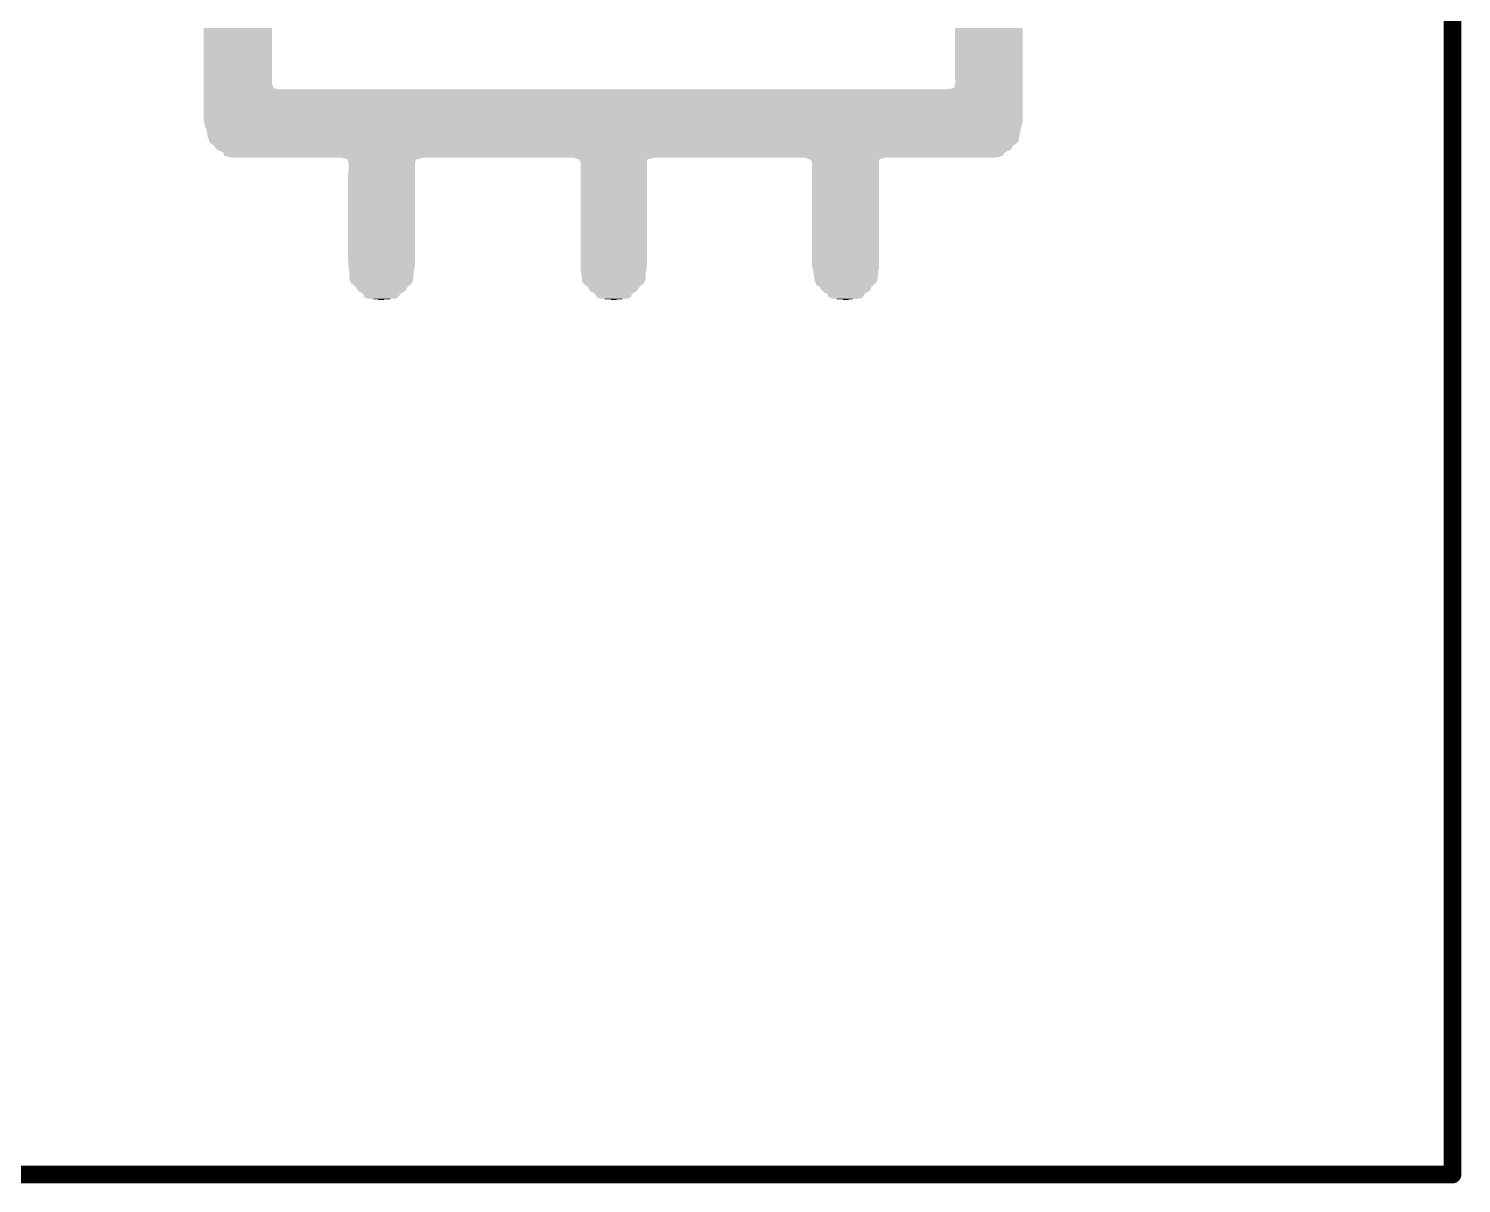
# Model space of a CAD drawing. Extents: x -10.8 to 30.8, y -20.2 to 41.7.
# Drawn here: x 0.41 to 10.74, y 25.06 to 33.38 of the extents above; entities that cross this region are included whole.
import ezdxf

# ---------------------------------------------------------------- set-up
doc = ezdxf.new("R2010")
doc.units = 0
doc.layers.add('21', color=253, linetype='CONTINUOUS')

# ---------------------------------------------------------------- blocks, each defined once
blk = doc.blocks.new('RECT')
blk.add_solid([(-0.5, -0.5), (0.5, -0.5), (-0.5, 0.5), (0.5, 0.5)])

msp = doc.modelspace()

# ---------------------------------------------------------------- linework, layer by layer
at = {"layer": '21', "const_width": 0.127}
for points in [[(10.675, 41.625), (10.675, 25.125)], [(10.675, 25.125), (-4.325, 25.125)]]:
    msp.add_lwpolyline(points, dxfattribs=at)
at = {"layer": '21', "const_width": 0.0635}
for points in [[(10.6433, 25.125, 1), (10.7068, 25.125)], [(10.675, 25.0933, 1), (10.675, 25.1567)]]:
    msp.add_lwpolyline(points, format="xyb", dxfattribs=at)

# ---------------------------------------------------------------- block references
at = {"layer": '21', "yscale": 0.0051}
for p, xscale in [((1.9202, 33.3858), 0.4928), ((1.9202, 33.3807), 0.4928), ((1.9202, 33.3756), 0.4928), ((1.9202, 33.3705), 0.4928), ((1.9202, 33.3654), 0.4928), ((1.9202, 33.3604), 0.4928), ((1.9202, 33.3553), 0.4928), ((1.9202, 33.3502), 0.4928), ((7.333, 33.3858), 0.4877), ((7.333, 33.3807), 0.4877), ((7.333, 33.3756), 0.4877), ((7.333, 33.3705), 0.4877), ((7.333, 33.3654), 0.4877), ((7.333, 33.3604), 0.4877), ((7.333, 33.3553), 0.4877), ((7.333, 33.3502), 0.4877), ((1.9202, 33.3451), 0.4928), ((1.9202, 33.34), 0.4928), ((1.9202, 33.335), 0.4928), ((1.9202, 33.3299), 0.4928), ((1.9202, 33.3248), 0.4928), ((1.9202, 33.3197), 0.4928), ((1.9202, 33.3146), 0.4928), ((1.9202, 33.3096), 0.4928), ((1.9202, 33.3045), 0.4928), ((1.9202, 33.2994), 0.4928), ((1.9202, 33.2943), 0.4928), ((1.9202, 33.2892), 0.4928), ((1.9202, 33.2842), 0.4928), ((1.9202, 33.2791), 0.4928), ((1.9202, 33.274), 0.4928), ((1.9202, 33.2689), 0.4928), ((1.9202, 33.2638), 0.4928), ((1.9202, 33.2588), 0.4928), ((1.9202, 33.2537), 0.4928), ((1.9202, 33.2486), 0.4928), ((7.333, 33.3451), 0.4877), ((7.333, 33.34), 0.4877), ((7.333, 33.335), 0.4877), ((7.333, 33.3299), 0.4877), ((7.333, 33.3248), 0.4877), ((7.333, 33.3197), 0.4877), ((7.333, 33.3146), 0.4877), ((7.333, 33.3096), 0.4877), ((7.333, 33.3045), 0.4877), ((7.333, 33.2994), 0.4877), ((7.333, 33.2943), 0.4877), ((7.333, 33.2892), 0.4877), ((7.333, 33.2842), 0.4877), ((7.333, 33.2791), 0.4877), ((7.333, 33.274), 0.4877), ((7.333, 33.2689), 0.4877), ((7.333, 33.2638), 0.4877), ((7.333, 33.2588), 0.4877), ((7.333, 33.2537), 0.4877), ((7.333, 33.2486), 0.4877), ((1.9202, 33.2435), 0.4928), ((1.9202, 33.2384), 0.4928), ((1.9202, 33.2334), 0.4928), ((1.9202, 33.2283), 0.4928), ((1.9202, 33.2232), 0.4928), ((1.9202, 33.2181), 0.4928), ((1.9202, 33.213), 0.4928), ((1.9202, 33.208), 0.4928), ((1.9202, 33.2029), 0.4928), ((1.9202, 33.1978), 0.4928), ((1.9202, 33.1927), 0.4928), ((1.9202, 33.1876), 0.4928), ((1.9202, 33.1826), 0.4928), ((1.9202, 33.1775), 0.4928), ((1.9202, 33.1724), 0.4928), ((1.9202, 33.1673), 0.4928), ((1.9202, 33.1622), 0.4928), ((1.9202, 33.1572), 0.4928), ((1.9202, 33.1521), 0.4928), ((1.9202, 33.147), 0.4928), ((7.333, 33.2435), 0.4877), ((7.333, 33.2384), 0.4877), ((7.333, 33.2334), 0.4877), ((7.333, 33.2283), 0.4877), ((7.333, 33.2232), 0.4877), ((7.333, 33.2181), 0.4877), ((7.333, 33.213), 0.4877), ((7.333, 33.208), 0.4877), ((7.333, 33.2029), 0.4877), ((7.333, 33.1978), 0.4877), ((7.333, 33.1927), 0.4877), ((7.333, 33.1876), 0.4877), ((7.333, 33.1826), 0.4877), ((7.333, 33.1775), 0.4877), ((7.333, 33.1724), 0.4877), ((7.333, 33.1673), 0.4877), ((7.333, 33.1622), 0.4877), ((7.333, 33.1572), 0.4877), ((7.333, 33.1521), 0.4877), ((7.333, 33.147), 0.4877), ((1.9202, 33.1419), 0.4928), ((1.9202, 33.1368), 0.4928), ((1.9202, 33.1318), 0.4928), ((1.9202, 33.1267), 0.4928), ((1.9202, 33.1216), 0.4928), ((1.9202, 33.1165), 0.4928), ((1.9202, 33.1114), 0.4928), ((1.9202, 33.1064), 0.4928), ((1.9202, 33.1013), 0.4928), ((1.9202, 33.0962), 0.4928), ((1.9202, 33.0911), 0.4928), ((1.9202, 33.086), 0.4928), ((1.9202, 33.081), 0.4928), ((1.9202, 33.0759), 0.4928), ((1.9202, 33.0708), 0.4928), ((1.9202, 33.0657), 0.4928), ((1.9202, 33.0606), 0.4928), ((1.9202, 33.0556), 0.4928), ((1.9202, 33.0505), 0.4928), ((1.9202, 33.0454), 0.4928), ((1.9202, 33.0403), 0.4928), ((7.333, 33.1419), 0.4877), ((7.333, 33.1368), 0.4877), ((7.333, 33.1318), 0.4877), ((7.333, 33.1267), 0.4877), ((7.333, 33.1216), 0.4877), ((7.333, 33.1165), 0.4877), ((7.333, 33.1114), 0.4877), ((7.333, 33.1064), 0.4877), ((7.333, 33.1013), 0.4877), ((7.333, 33.0962), 0.4877), ((7.333, 33.0911), 0.4877), ((7.333, 33.086), 0.4877), ((7.333, 33.081), 0.4877), ((7.333, 33.0759), 0.4877), ((7.333, 33.0708), 0.4877), ((7.333, 33.0657), 0.4877), ((7.333, 33.0606), 0.4877), ((7.333, 33.0556), 0.4877), ((7.333, 33.0505), 0.4877), ((7.333, 33.0454), 0.4877), ((7.333, 33.0403), 0.4877), ((1.9202, 33.0352), 0.4928), ((1.9202, 33.0302), 0.4928), ((1.9202, 33.0251), 0.4928), ((1.9202, 33.02), 0.4928), ((1.9202, 33.0149), 0.4928), ((1.9202, 33.0098), 0.4928), ((1.9202, 33.0048), 0.4928), ((1.9202, 32.9997), 0.4928), ((1.9202, 32.9946), 0.4928), ((1.9202, 32.9895), 0.4928), ((1.9202, 32.9844), 0.4928), ((1.938, 32.9489), 0.5283), ((4.6253, 32.9438), 5.903), ((4.6253, 32.9387), 5.903), ((1.9228, 32.9794), 0.4978), ((1.9228, 32.9743), 0.4978), ((1.9228, 32.9692), 0.4978), ((1.9253, 32.9641), 0.5029), ((1.9253, 32.959), 0.5029), ((1.9279, 32.954), 0.508), ((7.3076, 32.9489), 0.5385), ((7.3228, 32.954), 0.508), ((7.3279, 32.959), 0.4978), ((7.3304, 32.9692), 0.4928), ((7.3304, 32.9641), 0.4928), ((7.333, 33.0352), 0.4877), ((7.333, 33.0302), 0.4877), ((7.333, 33.0251), 0.4877), ((7.333, 33.02), 0.4877), ((7.333, 33.0149), 0.4877), ((7.333, 32.9946), 0.4877), ((7.333, 32.9895), 0.4877), ((7.333, 32.9844), 0.4877), ((7.333, 32.9794), 0.4877), ((7.333, 32.9743), 0.4877), ((7.3355, 33.0098), 0.4826), ((7.3355, 33.0048), 0.4826), ((7.3355, 32.9997), 0.4826), ((4.6253, 32.9336), 5.903), ((4.6253, 32.9286), 5.903), ((4.6253, 32.9235), 5.903), ((4.6253, 32.9184), 5.903), ((4.6253, 32.9133), 5.903), ((4.6253, 32.9082), 5.903), ((4.6253, 32.9032), 5.903), ((4.6253, 32.8981), 5.903), ((4.6253, 32.893), 5.903), ((4.6253, 32.8879), 5.903), ((4.6253, 32.8828), 5.903), ((4.6253, 32.8778), 5.903), ((4.6253, 32.8727), 5.903), ((4.6253, 32.8676), 5.903), ((4.6253, 32.8625), 5.903), ((4.6253, 32.8574), 5.903), ((4.6253, 32.8524), 5.903), ((4.6253, 32.8473), 5.903), ((4.6253, 32.8422), 5.903), ((4.6253, 32.8371), 5.903), ((4.6253, 32.832), 5.903), ((4.6253, 32.827), 5.903), ((4.6253, 32.8219), 5.903), ((4.6253, 32.8168), 5.903), ((4.6253, 32.8117), 5.903), ((4.6253, 32.8066), 5.903), ((4.6253, 32.8016), 5.903), ((4.6253, 32.7965), 5.903), ((4.6253, 32.7914), 5.903), ((4.6253, 32.7863), 5.903), ((4.6253, 32.7812), 5.903), ((4.6253, 32.7762), 5.903), ((4.6253, 32.7711), 5.903), ((4.6253, 32.766), 5.903), ((4.6253, 32.7609), 5.903), ((4.6253, 32.7558), 5.903), ((4.6253, 32.7508), 5.903), ((4.6253, 32.7457), 5.903), ((4.6253, 32.7406), 5.903), ((4.6253, 32.7355), 5.903), ((4.6253, 32.7304), 5.903), ((4.6253, 32.7254), 5.903), ((4.6253, 32.7203), 5.903), ((4.6253, 32.705), 5.8928), ((4.6253, 32.7), 5.8928), ((4.6253, 32.6949), 5.8928), ((4.6253, 32.6898), 5.8928), ((4.6279, 32.7152), 5.8979), ((4.6279, 32.7101), 5.8979), ((4.6253, 32.6796), 5.8826), ((4.6253, 32.6746), 5.8826), ((4.6279, 32.6847), 5.8877), ((4.6279, 32.6695), 5.8776), ((4.6253, 32.6644), 5.8725), ((4.6279, 32.6593), 5.8674), ((4.6279, 32.6542), 5.8674), ((4.6279, 32.6492), 5.8674), ((4.6304, 32.6441), 5.8623), ((4.6279, 32.639), 5.8572), ((4.6279, 32.6339), 5.8572), ((4.6279, 32.6288), 5.8572), ((4.6279, 32.6238), 5.8572), ((4.6304, 32.6187), 5.8522), ((4.6304, 32.6136), 5.8522), ((4.6304, 32.6085), 5.8522), ((4.6279, 32.6034), 5.8471), ((4.6279, 32.5984), 5.8471), ((4.6304, 32.5933), 5.842), ((4.6304, 32.5882), 5.842), ((4.6304, 32.5831), 5.842), ((4.6279, 32.578), 5.8369), ((4.6304, 32.573), 5.8318), ((4.6304, 32.5679), 5.8318), ((4.6304, 32.5628), 5.8217), ((4.6279, 32.5577), 5.8064), ((4.6279, 32.5526), 5.7963), ((4.6279, 32.5476), 5.776), ((4.6304, 32.5425), 5.7607), ((4.6279, 32.5374), 5.7556), ((4.6304, 32.5323), 5.7506), ((4.6279, 32.5272), 5.7455), ((4.6304, 32.5222), 5.7404), ((4.6304, 32.5171), 5.7302), ((4.6304, 32.512), 5.7201), ((4.6304, 32.5069), 5.6998), ((4.6279, 32.5018), 5.6744), ((4.6304, 32.4968), 5.6591), ((4.6304, 32.4917), 5.6388), ((4.6304, 32.4866), 5.6286), ((4.6279, 32.4815), 5.6236), ((4.6304, 32.4764), 5.6185), ((4.6279, 32.4714), 5.6134), ((4.6279, 32.4663), 5.6032), ((4.6304, 32.4612), 5.5677), ((4.6304, 32.4561), 5.5169), ((2.9591, 32.451), 0.5791), ((2.9616, 32.446), 0.5334), ((2.9616, 32.4409), 0.5029), ((2.9591, 32.4358), 0.4877), ((2.9591, 32.4307), 0.4877), ((2.9566, 32.4256), 0.4826), ((2.9566, 32.4206), 0.4826), ((4.6304, 32.451), 0.5791), ((4.6279, 32.446), 0.5334), ((4.6253, 32.4409), 0.4978), ((4.6279, 32.4358), 0.4928), ((4.6279, 32.4307), 0.4826), ((4.6279, 32.4256), 0.4826), ((4.6304, 32.4206), 0.4775), ((6.2967, 32.451), 0.569), ((6.2916, 32.446), 0.5283), ((6.2916, 32.4409), 0.508), ((6.2967, 32.4358), 0.4978), ((6.2967, 32.4307), 0.4877), ((6.2967, 32.4256), 0.4877), ((6.2992, 32.4206), 0.4826), ((2.9566, 32.3545), 0.4826), ((2.9566, 32.3393), 0.4826), ((2.9566, 32.3342), 0.4826), ((2.9566, 32.3291), 0.4826), ((2.9566, 32.324), 0.4826), ((2.9566, 32.319), 0.4826), ((2.9591, 32.4155), 0.4775), ((2.9591, 32.4104), 0.4775), ((2.9591, 32.4053), 0.4775), ((2.9591, 32.4002), 0.4775), ((2.9591, 32.3952), 0.4775), ((2.9591, 32.3901), 0.4775), ((2.9591, 32.385), 0.4775), ((2.9591, 32.3799), 0.4775), ((2.9591, 32.3748), 0.4775), ((2.9591, 32.3698), 0.4775), ((2.9591, 32.3647), 0.4775), ((2.9591, 32.3596), 0.4775), ((2.9591, 32.3494), 0.4775), ((2.9591, 32.3444), 0.4775), ((4.6304, 32.4155), 0.4775), ((4.6304, 32.4104), 0.4775), ((4.6304, 32.4053), 0.4775), ((4.6304, 32.4002), 0.4775), ((4.6304, 32.3952), 0.4775), ((4.6304, 32.3901), 0.4775), ((4.6304, 32.385), 0.4775), ((4.6304, 32.3799), 0.4775), ((4.6304, 32.3748), 0.4775), ((4.6304, 32.3698), 0.4775), ((4.6304, 32.3647), 0.4775), ((4.6304, 32.3596), 0.4775), ((4.6304, 32.3545), 0.4775), ((4.6304, 32.3494), 0.4775), ((4.6304, 32.3444), 0.4775), ((4.6304, 32.3393), 0.4775), ((4.6304, 32.3342), 0.4775), ((4.6304, 32.3291), 0.4775), ((4.6304, 32.324), 0.4775), ((4.6304, 32.319), 0.4775), ((6.2992, 32.4155), 0.4826), ((6.2992, 32.4104), 0.4826), ((6.2992, 32.4053), 0.4826), ((6.2992, 32.4002), 0.4826), ((6.2992, 32.3952), 0.4826), ((6.2992, 32.3901), 0.4826), ((6.2992, 32.385), 0.4826), ((6.2992, 32.3799), 0.4826), ((6.2992, 32.3748), 0.4826), ((6.2992, 32.3698), 0.4826), ((6.2992, 32.3647), 0.4826), ((6.2992, 32.3596), 0.4826), ((6.2992, 32.3545), 0.4826), ((6.2992, 32.3494), 0.4826), ((6.2992, 32.3444), 0.4826), ((6.2992, 32.3393), 0.4826), ((6.2992, 32.3342), 0.4826), ((6.2992, 32.3291), 0.4826), ((6.2992, 32.324), 0.4826), ((6.2992, 32.319), 0.4826), ((2.9566, 32.3139), 0.4826), ((2.9566, 32.3088), 0.4826), ((2.9566, 32.3037), 0.4826), ((2.9566, 32.2986), 0.4826), ((2.9566, 32.2936), 0.4826), ((2.9566, 32.2885), 0.4826), ((2.9566, 32.2834), 0.4826), ((2.9566, 32.2783), 0.4826), ((2.9566, 32.2732), 0.4826), ((2.9566, 32.2682), 0.4826), ((2.9566, 32.2631), 0.4826), ((2.9566, 32.258), 0.4826), ((2.9566, 32.2529), 0.4826), ((2.9566, 32.2478), 0.4826), ((2.9566, 32.2428), 0.4826), ((2.9566, 32.2377), 0.4826), ((2.9566, 32.2326), 0.4826), ((2.9566, 32.2275), 0.4826), ((2.9566, 32.2224), 0.4826), ((2.9566, 32.2174), 0.4826), ((4.6304, 32.3139), 0.4775), ((4.6304, 32.3088), 0.4775), ((4.6304, 32.3037), 0.4775), ((4.6304, 32.2986), 0.4775), ((4.6304, 32.2936), 0.4775), ((4.6304, 32.2885), 0.4775), ((4.6304, 32.2834), 0.4775), ((4.6304, 32.2783), 0.4775), ((4.6304, 32.2732), 0.4775), ((4.6304, 32.2682), 0.4775), ((4.6304, 32.2631), 0.4775), ((4.6304, 32.258), 0.4775), ((4.6304, 32.2529), 0.4775), ((4.6304, 32.2478), 0.4775), ((4.6304, 32.2428), 0.4775), ((4.6304, 32.2377), 0.4775), ((4.6304, 32.2326), 0.4775), ((4.6304, 32.2275), 0.4775), ((4.6304, 32.2224), 0.4775), ((4.6304, 32.2174), 0.4775), ((6.2992, 32.3139), 0.4826), ((6.2992, 32.3088), 0.4826), ((6.2992, 32.3037), 0.4826), ((6.2992, 32.2986), 0.4826), ((6.2992, 32.2936), 0.4826), ((6.2992, 32.2885), 0.4826), ((6.2992, 32.2834), 0.4826), ((6.2992, 32.2783), 0.4826), ((6.2992, 32.2732), 0.4826), ((6.2992, 32.2682), 0.4826), ((6.2992, 32.2631), 0.4826), ((6.2992, 32.258), 0.4826), ((6.2992, 32.2529), 0.4826), ((6.2992, 32.2478), 0.4826), ((6.2992, 32.2428), 0.4826), ((6.2992, 32.2377), 0.4826), ((6.2992, 32.2326), 0.4826), ((6.2992, 32.2275), 0.4826), ((6.2992, 32.2224), 0.4826), ((6.2992, 32.2174), 0.4826), ((2.9566, 32.2123), 0.4826), ((2.9566, 32.2072), 0.4826), ((2.9566, 32.2021), 0.4826), ((2.9566, 32.197), 0.4826), ((2.9566, 32.192), 0.4826), ((2.9566, 32.1869), 0.4826), ((2.9566, 32.1818), 0.4826), ((2.9566, 32.1767), 0.4826), ((2.9566, 32.1716), 0.4826), ((2.9566, 32.1666), 0.4826), ((2.9566, 32.1615), 0.4826), ((2.9566, 32.1564), 0.4826), ((2.9566, 32.1513), 0.4826), ((2.9566, 32.1462), 0.4826), ((2.9566, 32.1412), 0.4826), ((2.9566, 32.1361), 0.4826), ((2.9566, 32.131), 0.4826), ((2.9566, 32.1259), 0.4826), ((2.9566, 32.1208), 0.4826), ((2.9566, 32.1158), 0.4826), ((2.9566, 32.1107), 0.4826), ((4.6304, 32.2123), 0.4775), ((4.6304, 32.2072), 0.4775), ((4.6304, 32.2021), 0.4775), ((4.6304, 32.197), 0.4775), ((4.6304, 32.192), 0.4775), ((4.6304, 32.1869), 0.4775), ((4.6304, 32.1818), 0.4775), ((4.6304, 32.1767), 0.4775), ((4.6304, 32.1716), 0.4775), ((4.6304, 32.1666), 0.4775), ((4.6304, 32.1615), 0.4775), ((4.6304, 32.1564), 0.4775), ((4.6304, 32.1513), 0.4775), ((4.6304, 32.1462), 0.4775), ((4.6304, 32.1412), 0.4775), ((4.6304, 32.1361), 0.4775), ((4.6304, 32.131), 0.4775), ((4.6304, 32.1259), 0.4775), ((4.6304, 32.1208), 0.4775), ((4.6304, 32.1158), 0.4775), ((4.6304, 32.1107), 0.4775), ((6.2992, 32.2123), 0.4826), ((6.2992, 32.2072), 0.4826), ((6.2992, 32.2021), 0.4826), ((6.2992, 32.197), 0.4826), ((6.2992, 32.192), 0.4826), ((6.2992, 32.1869), 0.4826), ((6.2992, 32.1818), 0.4826), ((6.2992, 32.1767), 0.4826), ((6.2992, 32.1716), 0.4826), ((6.2992, 32.1666), 0.4826), ((6.2992, 32.1615), 0.4826), ((6.2992, 32.1564), 0.4826), ((6.2992, 32.1513), 0.4826), ((6.2992, 32.1462), 0.4826), ((6.2992, 32.1412), 0.4826), ((6.2992, 32.1361), 0.4826), ((6.2992, 32.131), 0.4826), ((6.2992, 32.1259), 0.4826), ((6.2992, 32.1208), 0.4826), ((6.2992, 32.1158), 0.4826), ((6.2992, 32.1107), 0.4826), ((2.9566, 32.1056), 0.4826), ((2.9566, 32.1005), 0.4826), ((2.9566, 32.0954), 0.4826), ((2.9566, 32.0904), 0.4826), ((2.9566, 32.0853), 0.4826), ((2.9566, 32.0802), 0.4826), ((2.9566, 32.0751), 0.4826), ((2.9566, 32.07), 0.4826), ((2.9566, 32.065), 0.4826), ((2.9566, 32.0599), 0.4826), ((2.9566, 32.0548), 0.4826), ((2.9566, 32.0497), 0.4826), ((2.9566, 32.0446), 0.4826), ((2.9566, 32.0396), 0.4826), ((2.9566, 32.0345), 0.4826), ((2.9566, 32.0294), 0.4826), ((2.9566, 32.0243), 0.4826), ((2.9566, 32.0192), 0.4826), ((2.9566, 32.0142), 0.4826), ((2.9566, 32.0091), 0.4826), ((4.6304, 32.1056), 0.4775), ((4.6304, 32.1005), 0.4775), ((4.6304, 32.0954), 0.4775), ((4.6304, 32.0904), 0.4775), ((4.6304, 32.0853), 0.4775), ((4.6304, 32.0802), 0.4775), ((4.6304, 32.0751), 0.4775), ((4.6304, 32.07), 0.4775), ((4.6304, 32.065), 0.4775), ((4.6304, 32.0599), 0.4775), ((4.6304, 32.0548), 0.4775), ((4.6304, 32.0497), 0.4775), ((4.6304, 32.0446), 0.4775), ((4.6304, 32.0396), 0.4775), ((4.6304, 32.0345), 0.4775), ((4.6304, 32.0294), 0.4775), ((4.6304, 32.0243), 0.4775), ((4.6304, 32.0192), 0.4775), ((4.6304, 32.0142), 0.4775), ((4.6304, 32.0091), 0.4775), ((6.2992, 32.1056), 0.4826), ((6.2992, 32.1005), 0.4826), ((6.2992, 32.0954), 0.4826), ((6.2992, 32.0904), 0.4826), ((6.2992, 32.0853), 0.4826), ((6.2992, 32.0802), 0.4826), ((6.2992, 32.0751), 0.4826), ((6.2992, 32.07), 0.4826), ((6.2992, 32.065), 0.4826), ((6.2992, 32.0599), 0.4826), ((6.2992, 32.0548), 0.4826), ((6.2992, 32.0497), 0.4826), ((6.2992, 32.0446), 0.4826), ((6.2992, 32.0396), 0.4826), ((6.2992, 32.0345), 0.4826), ((6.2992, 32.0294), 0.4826), ((6.2992, 32.0243), 0.4826), ((6.2992, 32.0192), 0.4826), ((6.2992, 32.0142), 0.4826), ((6.2992, 32.0091), 0.4826), ((2.9566, 32.004), 0.4826), ((2.9566, 31.9989), 0.4826), ((2.9566, 31.9938), 0.4826), ((2.9566, 31.9888), 0.4826), ((2.9566, 31.9837), 0.4826), ((2.9566, 31.9786), 0.4826), ((2.9566, 31.9735), 0.4826), ((2.9566, 31.9684), 0.4826), ((2.9566, 31.9634), 0.4826), ((2.9566, 31.9583), 0.4826), ((2.9566, 31.9532), 0.4826), ((2.9566, 31.9481), 0.4826), ((2.9566, 31.943), 0.4826), ((2.9566, 31.938), 0.4826), ((2.9566, 31.9329), 0.4826), ((2.9566, 31.9278), 0.4826), ((2.9566, 31.9227), 0.4826), ((2.9566, 31.9176), 0.4826), ((2.9566, 31.9126), 0.4826), ((2.9566, 31.9075), 0.4826), ((4.6304, 32.004), 0.4775), ((4.6304, 31.9989), 0.4775), ((4.6304, 31.9938), 0.4775), ((4.6304, 31.9888), 0.4775), ((4.6304, 31.9837), 0.4775), ((4.6304, 31.9786), 0.4775), ((4.6304, 31.9735), 0.4775), ((4.6304, 31.9684), 0.4775), ((4.6304, 31.9634), 0.4775), ((4.6304, 31.9583), 0.4775), ((4.6304, 31.9532), 0.4775), ((4.6304, 31.9481), 0.4775), ((4.6304, 31.943), 0.4775), ((4.6304, 31.938), 0.4775), ((4.6304, 31.9329), 0.4775), ((4.6304, 31.9278), 0.4775), ((4.6304, 31.9227), 0.4775), ((4.6304, 31.9176), 0.4775), ((4.6304, 31.9126), 0.4775), ((4.6304, 31.9075), 0.4775), ((6.2992, 32.004), 0.4826), ((6.2992, 31.9989), 0.4826), ((6.2992, 31.9938), 0.4826), ((6.2992, 31.9888), 0.4826), ((6.2992, 31.9837), 0.4826), ((6.2992, 31.9786), 0.4826), ((6.2992, 31.9735), 0.4826), ((6.2992, 31.9684), 0.4826), ((6.2992, 31.9634), 0.4826), ((6.2992, 31.9583), 0.4826), ((6.2992, 31.9532), 0.4826), ((6.2992, 31.9481), 0.4826), ((6.2992, 31.943), 0.4826), ((6.2992, 31.938), 0.4826), ((6.2992, 31.9329), 0.4826), ((6.2992, 31.9278), 0.4826), ((6.2992, 31.9227), 0.4826), ((6.2992, 31.9176), 0.4826), ((6.2992, 31.9126), 0.4826), ((6.2992, 31.9075), 0.4826), ((2.9566, 31.9024), 0.4826), ((2.9566, 31.8973), 0.4826), ((2.9566, 31.8922), 0.4826), ((2.9566, 31.8872), 0.4826), ((2.9566, 31.8821), 0.4826), ((2.9566, 31.877), 0.4826), ((2.9566, 31.8719), 0.4826), ((2.9566, 31.8668), 0.4826), ((2.9566, 31.8618), 0.4826), ((2.9566, 31.8567), 0.4826), ((2.9566, 31.8516), 0.4826), ((2.9566, 31.8465), 0.4826), ((2.9566, 31.8414), 0.4826), ((2.9566, 31.8364), 0.4826), ((2.9566, 31.8313), 0.4826), ((2.9566, 31.8262), 0.4826), ((2.9566, 31.8211), 0.4826), ((2.9566, 31.816), 0.4826), ((2.9566, 31.811), 0.4826), ((2.9566, 31.8059), 0.4826), ((2.9566, 31.8008), 0.4826), ((4.6304, 31.9024), 0.4775), ((4.6304, 31.8973), 0.4775), ((4.6304, 31.8922), 0.4775), ((4.6304, 31.8872), 0.4775), ((4.6304, 31.8821), 0.4775), ((4.6304, 31.877), 0.4775), ((4.6304, 31.8719), 0.4775), ((4.6304, 31.8668), 0.4775), ((4.6304, 31.8618), 0.4775), ((4.6304, 31.8567), 0.4775), ((4.6304, 31.8516), 0.4775), ((4.6304, 31.8465), 0.4775), ((4.6304, 31.8414), 0.4775), ((4.6304, 31.8364), 0.4775), ((4.6304, 31.8313), 0.4775), ((4.6304, 31.8262), 0.4775), ((4.6304, 31.8211), 0.4775), ((4.6304, 31.816), 0.4775), ((4.6304, 31.811), 0.4775), ((4.6304, 31.8059), 0.4775), ((4.6304, 31.8008), 0.4775), ((6.2992, 31.9024), 0.4826), ((6.2992, 31.8973), 0.4826), ((6.2992, 31.8922), 0.4826), ((6.2992, 31.8872), 0.4826), ((6.2992, 31.8821), 0.4826), ((6.2992, 31.877), 0.4826), ((6.2992, 31.8719), 0.4826), ((6.2992, 31.8668), 0.4826), ((6.2992, 31.8618), 0.4826), ((6.2992, 31.8567), 0.4826), ((6.2992, 31.8516), 0.4826), ((6.2992, 31.8465), 0.4826), ((6.2992, 31.8414), 0.4826), ((6.2992, 31.8364), 0.4826), ((6.2992, 31.8313), 0.4826), ((6.2992, 31.8262), 0.4826), ((6.2992, 31.8211), 0.4826), ((6.2992, 31.816), 0.4826), ((6.2992, 31.811), 0.4826), ((6.2992, 31.8059), 0.4826), ((6.2992, 31.8008), 0.4826), ((2.9566, 31.7957), 0.4826), ((2.9566, 31.7906), 0.4826), ((2.9566, 31.7856), 0.4826), ((2.9566, 31.7805), 0.4826), ((2.9566, 31.7754), 0.4826), ((2.9566, 31.7703), 0.4826), ((2.9566, 31.7652), 0.4826), ((2.9566, 31.7602), 0.4826), ((2.9566, 31.7551), 0.4826), ((2.9566, 31.75), 0.4826), ((2.9566, 31.7449), 0.4826), ((2.9566, 31.7398), 0.4826), ((2.9566, 31.7348), 0.4826), ((2.9566, 31.7297), 0.4826), ((2.9566, 31.7246), 0.4826), ((2.9566, 31.7195), 0.4826), ((2.9566, 31.7144), 0.4826), ((2.9566, 31.7094), 0.4826), ((2.9566, 31.7043), 0.4826), ((2.9591, 31.6992), 0.4775), ((4.6304, 31.7957), 0.4775), ((4.6304, 31.7906), 0.4775), ((4.6304, 31.7856), 0.4775), ((4.6304, 31.7805), 0.4775), ((4.6304, 31.7754), 0.4775), ((4.6304, 31.7703), 0.4775), ((4.6304, 31.7652), 0.4775), ((4.6304, 31.7602), 0.4775), ((4.6304, 31.7551), 0.4775), ((4.6304, 31.75), 0.4775), ((4.6304, 31.7449), 0.4775), ((4.6304, 31.7398), 0.4775), ((4.6304, 31.7348), 0.4775), ((4.6304, 31.7297), 0.4775), ((4.6304, 31.7246), 0.4775), ((4.6304, 31.7195), 0.4775), ((4.6304, 31.7144), 0.4775), ((4.6304, 31.7094), 0.4775), ((4.6304, 31.7043), 0.4775), ((4.6304, 31.6992), 0.4775), ((6.2992, 31.7957), 0.4826), ((6.2992, 31.7906), 0.4826), ((6.2992, 31.7856), 0.4826), ((6.2992, 31.7805), 0.4826), ((6.2992, 31.7754), 0.4826), ((6.2992, 31.7703), 0.4826), ((6.2992, 31.7652), 0.4826), ((6.2992, 31.7602), 0.4826), ((6.2992, 31.7551), 0.4826), ((6.2992, 31.75), 0.4826), ((6.2992, 31.7449), 0.4826), ((6.2992, 31.7398), 0.4826), ((6.2992, 31.7348), 0.4826), ((6.2992, 31.7297), 0.4826), ((6.2992, 31.7246), 0.4826), ((6.2992, 31.7195), 0.4826), ((6.2992, 31.7144), 0.4826), ((6.2992, 31.7094), 0.4826), ((6.2992, 31.7043), 0.4826), ((6.2992, 31.6992), 0.4826), ((2.9566, 31.689), 0.4826), ((2.9566, 31.684), 0.4826), ((2.9591, 31.6941), 0.4775), ((2.9591, 31.6789), 0.4775), ((2.9591, 31.6738), 0.4775), ((2.9591, 31.6687), 0.4775), ((2.9566, 31.6636), 0.4724), ((2.9566, 31.6586), 0.4724), ((2.9566, 31.6535), 0.4724), ((2.9566, 31.6484), 0.4724), ((2.9566, 31.6433), 0.4724), ((2.9566, 31.6382), 0.4724), ((2.9566, 31.6332), 0.4623), ((2.9566, 31.6281), 0.4623), ((2.9566, 31.623), 0.4623), ((2.9566, 31.6179), 0.4623), ((2.9566, 31.6128), 0.4623), ((2.9566, 31.6078), 0.4623), ((2.9566, 31.6027), 0.4623), ((2.954, 31.5976), 0.4572), ((4.6304, 31.6941), 0.4775), ((4.6304, 31.689), 0.4775), ((4.6304, 31.684), 0.4775), ((4.6304, 31.6789), 0.4775), ((4.6304, 31.6738), 0.4775), ((4.6304, 31.6687), 0.4775), ((4.6279, 31.6636), 0.4724), ((4.6279, 31.6586), 0.4724), ((4.6279, 31.6535), 0.4724), ((4.6279, 31.6484), 0.4724), ((4.6279, 31.6433), 0.4724), ((4.6304, 31.6382), 0.4674), ((4.6304, 31.6332), 0.4674), ((4.6279, 31.6281), 0.4623), ((4.6279, 31.623), 0.4623), ((4.6279, 31.6179), 0.4623), ((4.6279, 31.6128), 0.4623), ((4.6279, 31.6078), 0.4623), ((4.6279, 31.6027), 0.4623), ((4.6304, 31.5976), 0.4572), ((6.2992, 31.6941), 0.4826), ((6.2992, 31.689), 0.4826), ((6.2992, 31.684), 0.4826), ((6.2992, 31.6789), 0.4826), ((6.2992, 31.6738), 0.4826), ((6.2992, 31.6687), 0.4826), ((6.2992, 31.6636), 0.4826), ((6.3017, 31.6586), 0.4775), ((6.3017, 31.6535), 0.4775), ((6.3017, 31.6484), 0.4775), ((6.3017, 31.6433), 0.4674), ((6.3017, 31.6382), 0.4674), ((6.3017, 31.6332), 0.4674), ((6.3017, 31.6281), 0.4674), ((6.3017, 31.623), 0.4674), ((6.3017, 31.6179), 0.4674), ((6.3043, 31.6128), 0.4623), ((6.3043, 31.6078), 0.4623), ((6.3043, 31.6027), 0.4623), ((6.3043, 31.5976), 0.4623), ((2.954, 31.5925), 0.4572), ((2.954, 31.5874), 0.4572), ((2.954, 31.5824), 0.4572), ((2.954, 31.5773), 0.4572), ((2.954, 31.5722), 0.4572), ((2.954, 31.557), 0.447), ((2.9566, 31.5671), 0.4521), ((2.9566, 31.562), 0.4521), ((2.9566, 31.5519), 0.442), ((2.954, 31.5468), 0.4369), ((2.9566, 31.5417), 0.4216), ((2.9591, 31.5366), 0.4064), ((2.9591, 31.5316), 0.3962), ((2.9566, 31.5265), 0.381), ((2.9566, 31.5214), 0.3708), ((2.9566, 31.5163), 0.3708), ((2.9566, 31.5112), 0.3607), ((2.9566, 31.5062), 0.3607), ((2.9566, 31.5011), 0.3505), ((2.9566, 31.496), 0.3404), ((2.9566, 31.4909), 0.3302), ((4.6304, 31.5925), 0.4572), ((4.6304, 31.5874), 0.4572), ((4.6304, 31.5824), 0.4572), ((4.6304, 31.5773), 0.4572), ((4.6304, 31.5722), 0.4572), ((4.6279, 31.5671), 0.4521), ((4.6279, 31.562), 0.4521), ((4.6304, 31.557), 0.447), ((4.6279, 31.5519), 0.442), ((4.6304, 31.5468), 0.4369), ((4.6279, 31.5417), 0.4216), ((4.6279, 31.5366), 0.4115), ((4.6279, 31.5316), 0.3912), ((4.6304, 31.5265), 0.3759), ((4.6279, 31.5214), 0.3708), ((4.6304, 31.5163), 0.3658), ((4.6279, 31.5112), 0.3607), ((4.6304, 31.5062), 0.3556), ((4.6279, 31.5011), 0.3505), ((4.6279, 31.496), 0.3404), ((4.6279, 31.4909), 0.3302), ((6.3043, 31.5925), 0.4623), ((6.3017, 31.5874), 0.4572), ((6.3043, 31.5824), 0.4521), ((6.3043, 31.5773), 0.4521), ((6.3043, 31.5722), 0.4521), ((6.3043, 31.5671), 0.4521), ((6.3017, 31.562), 0.447), ((6.3043, 31.557), 0.442), ((6.3043, 31.5519), 0.442), ((6.3017, 31.5468), 0.4267), ((6.2967, 31.5417), 0.4166), ((6.2967, 31.5366), 0.4064), ((6.2967, 31.5316), 0.3962), ((6.2992, 31.5265), 0.381), ((6.3017, 31.5214), 0.3759), ((6.3017, 31.5163), 0.3658), ((6.3017, 31.5112), 0.3658), ((6.3017, 31.5062), 0.3556), ((6.3017, 31.5011), 0.3556), ((6.3043, 31.496), 0.3404), ((6.3043, 31.4909), 0.3302), ((2.9591, 31.4858), 0.315), ((2.9591, 31.4808), 0.2946), ((2.9566, 31.4757), 0.2794), ((2.9566, 31.4706), 0.2692), ((2.9566, 31.4655), 0.2692), ((2.9566, 31.4604), 0.2591), ((2.954, 31.4554), 0.254), ((2.954, 31.4503), 0.2438), ((2.954, 31.4452), 0.2337), ((2.9566, 31.4401), 0.2083), ((2.9591, 31.435), 0.1219), ((2.954, 31.43), 0.0406), ((4.6279, 31.4858), 0.3099), ((4.6279, 31.4808), 0.2896), ((4.6304, 31.4757), 0.2743), ((4.6279, 31.4706), 0.2692), ((4.6304, 31.4655), 0.2642), ((4.6279, 31.4604), 0.2591), ((4.6304, 31.4554), 0.254), ((4.6304, 31.4503), 0.2438), ((4.6304, 31.4452), 0.2337), ((4.6304, 31.4401), 0.2032), ((4.6279, 31.435), 0.127), ((4.6304, 31.43), 0.0406), ((6.3017, 31.4858), 0.315), ((6.2992, 31.4808), 0.2997), ((6.3043, 31.4757), 0.2794), ((6.3017, 31.4655), 0.2642), ((6.3043, 31.4706), 0.2692), ((6.3043, 31.4604), 0.2591), ((6.3017, 31.4554), 0.254), ((6.3017, 31.4503), 0.2438), ((6.3043, 31.4452), 0.2286), ((6.3017, 31.4401), 0.2032), ((6.2941, 31.435), 0.1168), ((6.3017, 31.43), 0.0406)]:
    msp.add_blockref('RECT', p, dxfattribs=dict(at, xscale=xscale))

doc.saveas('drawing.dxf')
